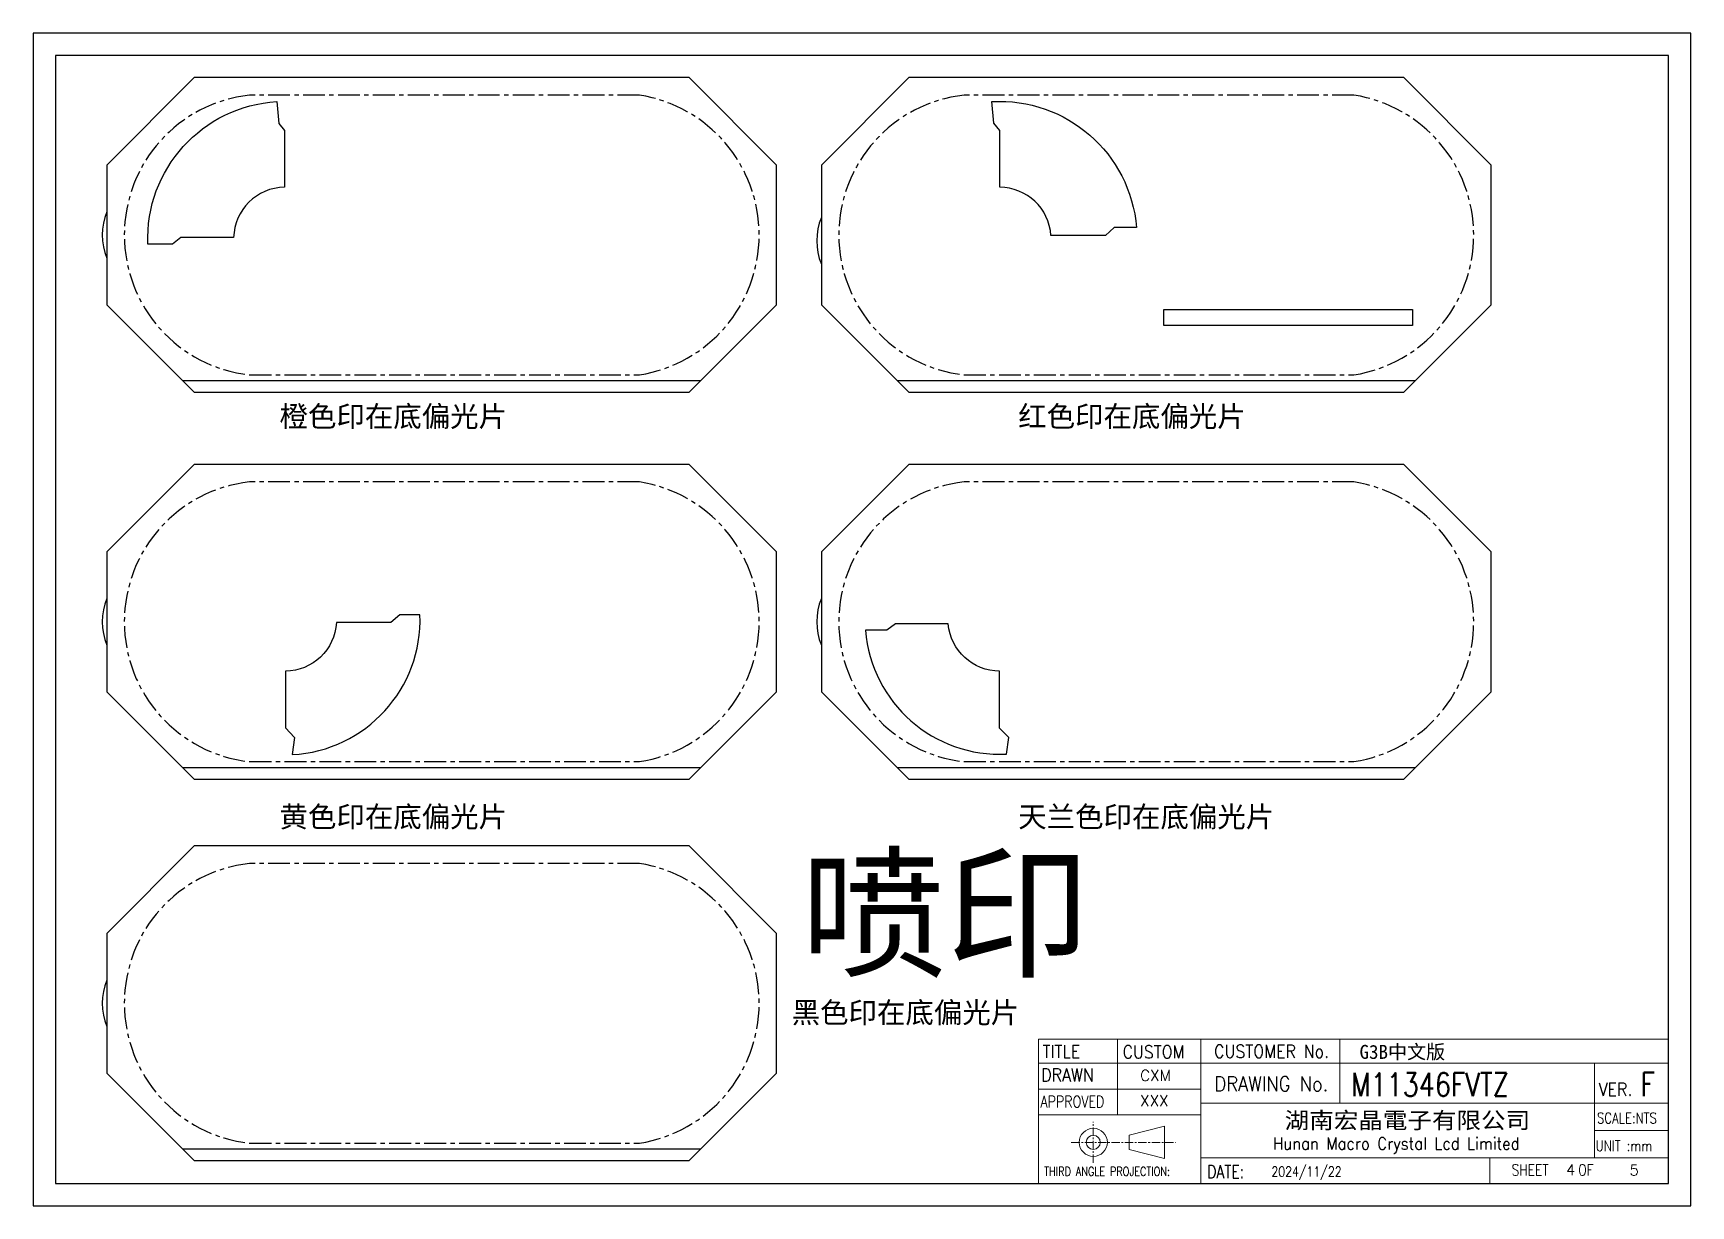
# Model space of a CAD drawing. Header units: millimetres. Extents: x 1653 to 3206, y -200 to 97.
# Drawn here: x 2598.2 to 2882.9, y -199.6 to 1.6 of the extents above; entities that cross this region are included whole.
import ezdxf
from ezdxf.enums import TextEntityAlignment as Align

# ---------------------------------------------------------------- set-up
doc = ezdxf.new("R2010")
doc.units = ezdxf.units.MM
doc.header["$LTSCALE"] = 3
doc.linetypes.add('CENTER', pattern=[2, 1.25, -0.25, 0.25, -0.25])
for name, color, linetype in [('DIM', 4, 'Continuous'), ('PR', 8, 'Continuous'), ('PR1', 7, 'Continuous'), ('PR2', 7, 'Continuous'), ('PR3', 7, 'Continuous')]:
    doc.layers.add(name, color=color, linetype=linetype)
doc.styles.get("Standard").update_dxf_attribs({"font": 'simplex.shx'})
doc.styles.add('WMF-宋体0', font='SimSun.ttf')
doc.styles.add('样式 1', font='SimSun.ttf')

# ---------------------------------------------------------------- blocks, each defined once
blk = doc.blocks.new('T')
at = {"lineweight": 18}
for p, q in [((194.26, 29.87), (194.26, 16.29)), ((209.19, 4), (209.19, 29.87)), ((180.11, 25.54), (292.82, 25.54)), ((279.76, 25.54), (279.76, 8.58)), ((180.11, 20.92), (209.19, 20.92)), ((209.19, 18.36), (293, 18.36)), ((180.11, 16.29), (209.19, 16.29)), ((209.19, 8.58), (293, 8.58)), ((260.96, 8.58), (260.96, 4))]:
    blk.add_line(p, q, dxfattribs=at)
at = {"lineweight": 18, "ltscale": 5}
for p, q in [((234.1, 29.87), (234.1, 18.36)), ((279.76, 13.47), (293, 13.47))]:
    blk.add_line(p, q, dxfattribs=at)
at = {"linetype": 'CENTER', "lineweight": 18, "ltscale": 0.4}
for p, q in [((189.94, 7.71), (189.94, 15.03)), ((186, 11.37), (204.69, 11.37))]:
    blk.add_line(p, q, dxfattribs=at)
for points in [[(0, 0), (297, 0), (297, 210), (0, 210)], [(4, 4), (293, 4), (293, 206), (4, 206)]]:
    blk.add_lwpolyline(points, close=True)
at = {"lineweight": 18}
blk.add_lwpolyline([(293, 29.87), (293, 4), (180.11, 4), (180.11, 29.87)], close=True, dxfattribs=at)
at = {"linetype": 'Continuous', "lineweight": 18}
blk.add_lwpolyline([(196.37, 10.11), (202.71, 8.45), (202.71, 14.29), (196.37, 12.63)], close=True, dxfattribs=at)
for radius in [2.52, 1.26]:
    blk.add_circle((189.94, 11.37), radius, dxfattribs=at)
at = {"lineweight": 18}
for s, height, width, p in [('TITLE', 2.3, 0.9, (180.85, 26.49)), ('CUSTOM', 2.3, 0.9, (195.19, 26.42)), ('DRAWN', 2.3, 0.9, (180.6, 22.29)), ('APPROVED', 2.07, 0.8, (180.48, 17.63)), ('SCALE:NTS', 1.92, 0.8, (280.18, 14.76)), ('UNIT :mm', 1.92, 0.8, (279.95, 9.79)), ('THIRD ANGLE PROJECTION:', 1.5843, 0.8, (181.15, 5.37)), ('DATE:', 2.3, 0.8, (210.33, 4.97)), ('SHEET    OF', 2, 0.8, (264.9, 5.42))]:
    blk.add_text(s, height=height, dxfattribs=dict(at, width=width)).set_placement(p)
at = {"lineweight": 18, "width": 0.9}
for s, height, p in [('CUSTOMER No.', 2.3, (221.88, 27.67)), ('DRAWING No.', 2.622, (221.84, 21.85)), ('VER.', 2.3, (283.5, 20.85))]:
    blk.add_text(s, height=height, dxfattribs=at).set_placement(p, align=Align.MIDDLE_CENTER)
at = {"ltscale": 5, "style": 'WMF-宋体0', "width": 1.1}
blk.add_text('湖南宏晶電子有限公司', height=2.931, dxfattribs=at).set_placement((224.23, 13.85))
at = {"width": 0.9}
blk.add_text('Hunan Macro Crystal Lcd Limited', height=2.1725, dxfattribs=at).set_placement((222.14, 10.06))
at = {"layer": 'DIM', "color": 4, "lineweight": 18, "true_color": 0x00ffff, "style": '样式 1'}
blk.add_text('G3B中文版', height=2.5, dxfattribs=at).set_placement((237.64, 26.32))
at = {"layer": 'DIM', "lineweight": 18}
for s, p in [('CXM', (198.33, 22.36)), ('XXX', (198.35, 17.86))]:
    blk.add_text(s, height=1.986, dxfattribs=at).set_placement(p)
at = {"layer": 'DIM', "lineweight": 25, "width": 0.8}
blk.add_text('M11346FVTZ', height=4.2, dxfattribs=at).set_placement((236.17, 19.61))
at = {"layer": 'DIM', "lineweight": 18, "width": 0.8}
for s, height, p in [('F', 4.2, (287.99, 19.65)), ('2024/11/22', 1.8, (221.85, 5.23))]:
    blk.add_text(s, height=height, dxfattribs=at).set_placement(p)

msp = doc.modelspace()

# ---------------------------------------------------------------- linework, layer by layer
for p, q in [((2623.904, -57.991), (2712.904, -57.991)), ((2746.584, -57.991), (2835.584, -57.991)), ((2623.904, -124.376), (2712.904, -124.376)), ((2746.584, -124.376), (2835.584, -124.376)), ((2623.904, -189.85), (2712.904, -189.85))]:
    msp.add_line(p, q)
at = {"linetype": 'Continuous'}
for points in [[(2610.904, -20.991), (2610.904, -44.991), (2625.904, -59.991), (2710.904, -59.991), (2725.904, -44.991), (2725.904, -20.991), (2710.904, -5.991), (2625.904, -5.991)], [(2733.584, -20.991), (2733.584, -44.991), (2748.584, -59.991), (2833.584, -59.991), (2848.584, -44.991), (2848.584, -20.991), (2833.584, -5.991), (2748.584, -5.991)], [(2610.904, -87.376), (2610.904, -111.376), (2625.904, -126.376), (2710.904, -126.376), (2725.904, -111.376), (2725.904, -87.376), (2710.904, -72.376), (2625.904, -72.376)], [(2733.584, -87.376), (2733.584, -111.376), (2748.584, -126.376), (2833.584, -126.376), (2848.584, -111.376), (2848.584, -87.376), (2833.584, -72.376), (2748.584, -72.376)], [(2610.904, -152.85), (2610.904, -176.85), (2625.904, -191.85), (2710.904, -191.85), (2725.904, -176.85), (2725.904, -152.85), (2710.904, -137.85), (2625.904, -137.85)]]:
    msp.add_lwpolyline(points, close=True, dxfattribs=at)
at = {"linetype": 'CENTER'}
for points in [[(2702.344, -8.991), (2635.404, -8.991, 0.8958365), (2635.404, -56.991), (2702.344, -56.991, 0.8566864)], [(2825.023, -8.991), (2758.084, -8.991, 0.8958365), (2758.084, -56.991), (2825.023, -56.991, 0.8566864)], [(2702.344, -75.376), (2635.404, -75.376, 0.8958365), (2635.404, -123.376), (2702.344, -123.376, 0.8566864)], [(2825.023, -75.376), (2758.084, -75.376, 0.8958365), (2758.084, -123.376), (2825.023, -123.376, 0.8566864)], [(2702.344, -140.85), (2635.404, -140.85, 0.8958365), (2635.404, -188.85), (2702.344, -188.85, 0.8566864)]]:
    msp.add_lwpolyline(points, format="xyb", close=True, dxfattribs=at)
at = {"linetype": 'Continuous'}
for points in [[(2610.904, -28.991, 0.2), (2610.904, -36.991)], [(2733.584, -29.991, 0.2), (2733.584, -37.991)], [(2610.904, -95.376, 0.2), (2610.904, -103.376)], [(2733.584, -95.376, 0.2), (2733.584, -103.376)], [(2610.904, -160.85, 0.2), (2610.904, -168.85)]]:
    msp.add_lwpolyline(points, format="xyb", dxfattribs=at)
at = {"layer": 'PR', "color": 40}
msp.add_lwpolyline([(2640.078, -10.1), (2640.407, -13.853), (2641.42, -15.076), (2641.42, -24.805, 0.4052563), (2632.674, -33.449), (2623.628, -33.449), (2622.177, -34.541), (2617.942, -34.541, -0.4077505)], format="xyb", close=True, dxfattribs=at)
at = {"layer": 'PR1', "color": 1}
msp.add_lwpolyline([(2787.686, -31.728), (2783.848, -31.728), (2782.343, -33.068), (2772.997, -33.068, 0.3949506), (2764.2, -24.804), (2764.2, -15.04), (2763.184, -13.814), (2762.858, -10.094, -0.4069838)], format="xyb", close=True, dxfattribs=at)
msp.add_lwpolyline([(2792.403, -45.784), (2835.099, -45.784), (2835.099, -48.498), (2792.403, -48.498)], close=True, dxfattribs=at)
at = {"layer": 'PR2', "color": 2}
msp.add_lwpolyline([(2641.561, -107.853), (2641.561, -117.59), (2643.135, -119.237), (2642.734, -122.168, 0.4095727), (2664.667, -98.159), (2661.2, -98.159), (2659.673, -99.517), (2650.322, -99.517, -0.3959944)], format="xyb", close=True, dxfattribs=at)
at = {"layer": 'PR3', "color": 133, "true_color": 0x67c4cf}
msp.add_lwpolyline([(2755.382, -99.749), (2746.288, -99.749), (2744.841, -100.838), (2741.176, -100.838, 0.4063034), (2765.377, -122.07), (2765.762, -119.254), (2764.191, -117.61), (2764.191, -107.853, -0.3904862)], format="xyb", close=True, dxfattribs=at)

# ---------------------------------------------------------------- block references
at = {"xscale": 0.9583200000000002, "yscale": 0.9583200000000002, "zscale": 0.9583200000000002}
msp.add_blockref('T', (2598.249, -199.603), dxfattribs=at)

# ---------------------------------------------------------------- texts
at = {"layer": 'DIM', "ltscale": 5}
for s, p in [('4', (2862.231, -194.318)), ('5', (2873.143, -194.397))]:
    msp.add_text(s, height=1.836, dxfattribs=at).set_placement(p, align=Align.CENTER)
at = {"layer": 'PR', "color": 40, "style": '样式 1'}
msp.add_text('橙色印在底偏光片', height=3.5806, dxfattribs=at).set_placement((2640.55, -65.91))
at = {"layer": 'PR1', "color": 1, "style": '样式 1'}
msp.add_text('红色印在底偏光片', height=3.5806, dxfattribs=at).set_placement((2767.376, -65.91))
at = {"layer": 'PR2', "color": 2, "style": '样式 1'}
msp.add_text('黄色印在底偏光片', height=3.5806, dxfattribs=at).set_placement((2640.55, -134.62))
at = {"layer": 'PR3', "color": 133, "true_color": 0x67c4cf, "style": '样式 1'}
for s, height, p in [('天兰色印在底偏光片', 3.5806, (2767.376, -134.62)), ('喷印', 18.1953, (2730.098, -158.497)), ('黑色印在底偏光片', 3.5806, (2728.476, -168.224))]:
    msp.add_text(s, height=height, dxfattribs=at).set_placement(p)

doc.saveas('drawing.dxf')
